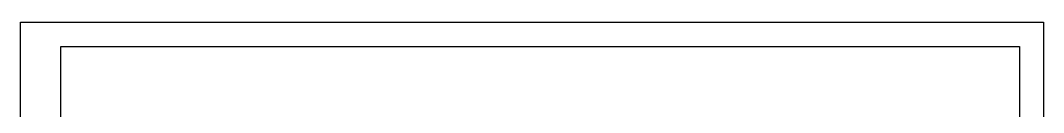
# Model space of a CAD drawing. Header units: inches. Extents: x 102447 to 288095, y 37526 to 105682.
# Drawn here: x 119147 to 125487, y 90535 to 91084 of the extents above; entities that cross this region are included whole.
import ezdxf

# ---------------------------------------------------------------- set-up
doc = ezdxf.new("R2010")
doc.units = ezdxf.units.IN
doc.header["$LTSCALE"] = 200
doc.header["$MEASUREMENT"] = 0

msp = doc.modelspace()

# ---------------------------------------------------------------- linework, layer by layer
for p, q in [((119146.7, 82374.3), (119146.7, 91084.3)), ((119146.7, 91084.3), (125486.7, 91084.3)), ((125486.7, 91084.3), (125486.7, 82374.3)), ((119396.7, 82524.3), (119396.7, 90934.3)), ((119396.7, 90934.3), (125336.7, 90934.3)), ((125336.7, 90934.3), (125336.7, 82524.3))]:
    msp.add_line(p, q)

doc.saveas('drawing.dxf')
